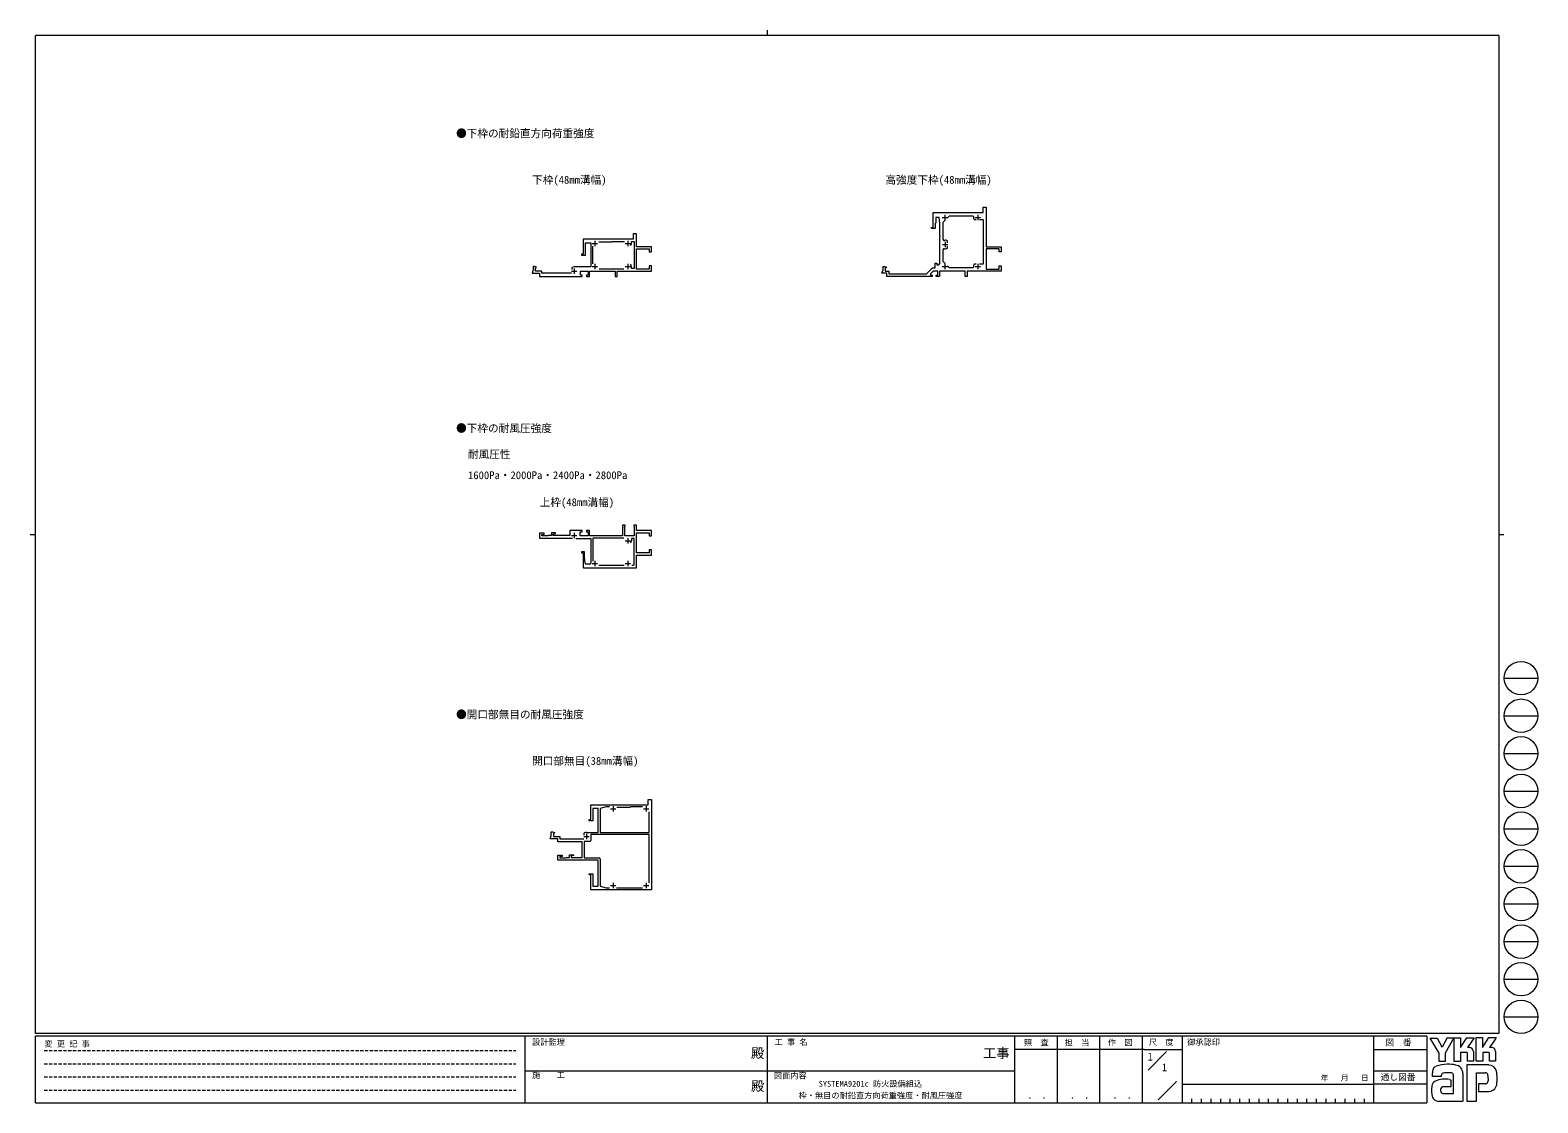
# Model space of a CAD drawing. Units: millimetres on the paper. Extents: x -283 to 283, y -202 to 202.
import ezdxf
from ezdxf.enums import TextEntityAlignment as Align

# ---------------------------------------------------------------- set-up
doc = ezdxf.new("R2010")
doc.units = ezdxf.units.MM
doc.linetypes.add('DASHED1', pattern=[1.8, 1.2, -0.6])
doc.layers.add('0-0_0', color=3, linetype='Continuous')
doc.layers.add('0-1_USER1', color=7, linetype='Continuous', lineweight=9)
doc.layers.add('0-2_YKK_ZWAK', color=7, linetype='Continuous', lineweight=9)
doc.styles.add('ＭＳ ゴシック', font='')
doc.styles.get('ＭＳ ゴシック').set_extended_font_data('MS Gothic')

msp = doc.modelspace()

# ---------------------------------------------------------------- linework, layer by layer
at = {"layer": '0-1_USER1'}
for p, q in [((59.437, 131.161), (61.437, 131.161)), ((60.437, 132.161), (60.437, 130.161)), ((71.837, 131.161), (73.837, 131.161)), ((72.837, 132.161), (72.837, 130.161)), ((73.457, 130.321), (74.837, 130.321)), ((-72.06, 121.361), (-70.06, 121.361)), ((-71.86, 113.721), (-71.86, 120.401)), ((-71.06, 122.361), (-71.06, 120.361)), ((-59.66, 121.361), (-57.66, 121.361)), ((-58.66, 122.361), (-58.66, 120.361)), ((59.637, 120.961), (61.637, 120.961)), ((60.637, 121.961), (60.637, 119.961)), ((-71.06, 113.761), (-71.06, 111.761)), ((-58.66, 113.761), (-58.66, 111.761)), ((60.437, 113.761), (60.437, 111.761)), ((72.837, 113.761), (72.837, 111.761)), ((-79.86, 110.961), (-77.86, 110.961)), ((-78.86, 111.961), (-78.86, 109.961)), ((-72.06, 112.761), (-70.06, 112.761)), ((-60.229, 111.761), (-69.49, 111.761)), ((-59.66, 112.761), (-57.66, 112.761)), ((59.437, 112.761), (61.437, 112.761)), ((71.837, 112.761), (73.837, 112.761)), ((-79.86, 11.677), (-77.86, 11.677)), ((-78.86, 12.677), (-78.86, 10.677)), ((-60.229, 10.677), (-71.86, 10.677)), ((-59.66, 9.677), (-57.66, 9.677)), ((-58.66, 10.677), (-58.66, 8.677)), ((-72.98, 0.877), (-74.3, 0.877)), ((-72.06, 1.077), (-70.06, 1.077)), ((-71.06, 2.077), (-71.06, 0.077)), ((-69.635, 0.477), (-60.084, 0.477)), ((-59.66, 1.077), (-57.66, 1.077)), ((-58.66, 2.077), (-58.66, 0.077)), ((-57.18, 0.477), (-56.58, 0.477)), ((-65.612, -90.299), (-66.82, -90.299)), ((-64.26, -90.099), (-64.26, -92.099)), ((-51.86, -90.099), (-51.86, -92.099)), ((-65.26, -91.099), (-63.26, -91.099)), ((-52.86, -91.099), (-50.86, -91.099)), ((-75.26, -101.499), (-73.26, -101.499)), ((-74.26, -100.499), (-74.26, -102.499)), ((-50.66, -118.859), (-50.66, -100.699)), ((-64.26, -118.899), (-64.26, -120.899)), ((-51.86, -118.899), (-51.86, -120.899)), ((-65.26, -119.899), (-63.26, -119.899)), ((-62.907, -120.699), (-53.212, -120.699)), ((-52.86, -119.899), (-50.86, -119.899))]:
    msp.add_line(p, q, dxfattribs=at)
for points in [[(56.037, 132.961), (74.837, 132.961), (74.837, 134.961), (76.037, 134.961), (76.037, 120.161), (81.637, 120.161), (81.637, 118.161), (80.837, 118.161), (80.837, 119.361), (76.037, 119.361), (76.037, 111.761), (80.837, 111.761), (80.837, 112.961), (81.637, 112.961), (81.637, 110.961), (68.837, 110.961), (68.837, 108.961), (68.037, 108.961), (68.037, 110.961), (58.437, 110.961), (58.437, 108.961), (57.237, 108.961), (57.237, 109.441), (57.837, 109.441), (57.837, 110.961), (56.011, 110.961), (55.037, 109.987), (55.037, 109.441), (55.637, 109.441), (55.637, 108.961), (38.637, 108.961), (38.637, 110.161), (36.786, 110.161), (37.237, 111.402), (37.237, 112.761), (37.717, 112.761), (38.471, 112.487), (38.352, 112.161), (38.037, 112.161), (38.037, 110.961)], [(38.037, 110.961), (39.437, 110.961), (39.437, 109.961), (53.597, 109.961), (55.797, 112.161), (56.837, 112.161), (56.837, 113.961), (57.437, 113.961), (57.437, 113.361), (58.157, 113.361), (58.637, 113.841), (58.637, 123.978), (58.685, 124.051), (58.685, 124.271), (58.637, 124.345), (58.637, 128.961), (58.317, 131.161), (57.037, 131.161), (57.037, 129.081), (56.991, 128.987)], [(56.837, 128.672), (56.837, 126.961), (55.437, 126.961), (55.437, 127.361), (56.037, 127.361), (56.037, 132.961)], [(61.469, 131.006), (62.225, 131.761), (71.082, 131.761), (71.277, 131.517)], [(71.439, 130.383), (71.544, 130.321), (72.217, 130.321)], [(-79.82, 110.161), (-91.06, 110.161), (-91.06, 110.961), (-93.46, 110.961), (-93.46, 112.161), (-93.144, 112.161), (-93.026, 112.487), (-93.78, 112.761), (-94.26, 112.761), (-94.26, 111.402), (-94.711, 110.161), (-91.86, 110.161), (-91.86, 108.961), (-75.86, 108.961), (-75.86, 109.441), (-76.46, 109.441), (-76.46, 110.961), (-73.66, 110.961), (-73.66, 109.441), (-74.26, 109.441), (-74.26, 108.961), (-73.06, 108.961), (-73.06, 110.961), (-63.46, 110.961), (-63.46, 108.961), (-62.66, 108.961), (-62.66, 110.961), (-49.86, 110.961), (-49.86, 112.961), (-50.66, 112.961), (-50.66, 111.761), (-55.46, 111.761), (-55.46, 119.361), (-50.66, 119.361), (-50.66, 118.161), (-49.86, 118.161), (-49.86, 120.161), (-55.46, 120.161), (-55.46, 124.961), (-56.66, 124.961)], [(-56.66, 124.961), (-56.66, 122.961), (-75.46, 122.961), (-75.46, 117.361), (-76.06, 117.361), (-76.06, 116.961), (-74.66, 116.961), (-74.66, 121.561), (-72.66, 121.561), (-72.66, 112.561), (-78.86, 112.561)], [(59.837, 122.921), (59.837, 129.373), (60.593, 130.129)], [(73.457, 130.321), (74.837, 130.321), (74.837, 113.601), (73.457, 113.601)], [(-69.635, 121.961), (-64.74, 121.961), (-64.66, 122.041), (-64.54, 122.161), (-60.012, 122.161)], [(-57.38, 121.361), (-57.38, 122.161), (-56.26, 122.161), (-56.26, 111.961), (-57.38, 111.961), (-57.38, 112.761)], [(61.477, 121.581), (61.477, 122.254), (61.415, 122.359)], [(61.415, 119.563), (61.477, 119.668), (61.477, 120.341)], [(60.593, 113.794), (59.837, 114.549), (59.837, 119.002)], [(72.217, 113.601), (71.544, 113.601), (71.439, 113.54)], [(-79.638, 112.359), (-79.7, 112.254), (-79.7, 111.581)], [(71.277, 112.406), (71.082, 112.161), (62.225, 112.161), (61.469, 112.917)], [(-75.86, 12.997), (-75.86, 13.477), (-80.46, 13.477), (-80.46, 11.677), (-86.82, 11.677), (-86.82, 12.117), (-85.94, 12.353), (-85.94, 12.677), (-87.42, 12.677), (-87.42, 11.677), (-88.58, 11.677), (-88.78, 11.477), (-91.06, 11.477), (-91.06, 12.077), (-90.18, 12.077), (-90.18, 12.557), (-91.86, 12.557), (-91.86, 10.677), (-79.52, 10.677)], [(-75.34, -0.523), (-55.46, -0.523), (-55.46, 4.277), (-49.86, 4.277), (-49.86, 6.277), (-50.66, 6.277), (-50.66, 5.077), (-55.46, 5.077), (-55.46, 12.677), (-50.66, 12.677), (-50.66, 11.477), (-49.86, 11.477), (-49.86, 13.477), (-55.46, 13.477), (-55.46, 15.477), (-56.46, 15.477), (-56.46, 15.197), (-56.34, 15.077), (-56.26, 14.997), (-56.26, 11.477), (-59.86, 11.477), (-59.86, 14.997), (-59.78, 15.077), (-59.66, 15.197), (-59.66, 15.477), (-60.66, 15.477), (-60.66, 14.86), (-60.612, 14.787), (-60.612, 14.567), (-60.66, 14.494), (-60.66, 11.477), (-73.06, 11.477), (-73.06, 13.477), (-74.26, 13.477), (-74.26, 12.997), (-73.66, 12.997), (-73.66, 11.477), (-76.58, 11.477), (-76.58, 12.997), (-75.86, 12.997)], [(-78.2, 10.477), (-72.66, 10.477), (-72.66, 1.197)], [(-60.229, 10.677), (-71.86, 10.677), (-71.86, 2.037)], [(-56.26, 0.797), (-56.26, 10.477), (-57.38, 10.477), (-57.38, 9.677)], [(-74.698, 1.234), (-74.94, 3.477), (-74.94, 5.477), (-76.06, 5.477), (-76.06, 5.077), (-75.46, 5.077), (-75.46, -0.403), (-75.34, -0.523)], [(-74.26, -99.899), (-69.86, -99.899), (-69.86, -90.899), (-71.86, -90.899), (-71.86, -95.499), (-73.26, -95.499), (-73.26, -95.099), (-72.66, -95.099), (-72.66, -89.499), (-51.06, -89.499), (-51.06, -87.499), (-49.86, -87.499), (-49.86, -121.499), (-72.66, -121.499), (-72.66, -115.899), (-73.26, -115.899), (-73.26, -115.499), (-71.86, -115.499), (-71.86, -120.099), (-69.86, -120.099), (-69.86, -110.299), (-85.06, -110.299), (-85.06, -108.419), (-83.38, -108.419), (-83.38, -108.899), (-84.26, -108.899), (-84.26, -109.499), (-81.98, -109.499), (-81.78, -109.299), (-80.62, -109.299), (-80.62, -108.299), (-79.14, -108.299), (-79.14, -108.619), (-80.02, -108.855), (-80.02, -109.299), (-75.86, -109.299), (-75.86, -103.499), (-85.06, -103.499), (-85.06, -102.299), (-87.911, -102.299)], [(-65.612, -90.299), (-66.82, -90.299), (-69.06, -90.899), (-69.06, -99.899), (-50.66, -99.899), (-50.66, -92.139)], [(-53.212, -90.299), (-57.74, -90.299), (-57.86, -90.419), (-57.94, -90.499), (-62.835, -90.499)], [(-87.911, -102.299), (-87.46, -101.059), (-87.46, -99.699), (-86.98, -99.699), (-86.226, -99.973), (-86.344, -100.299), (-86.66, -100.299), (-86.66, -101.499), (-84.26, -101.499), (-84.26, -102.299), (-75.22, -102.299)], [(-75.1, -100.879), (-75.1, -100.206), (-75.038, -100.101)], [(-50.66, -118.859), (-50.66, -100.699), (-72.66, -100.699), (-72.66, -102.899)], [(-73.06, -103.299), (-75.06, -103.299), (-75.06, -109.499), (-69.46, -109.499)], [(-69.06, -109.899), (-69.06, -120.099), (-66.82, -120.699), (-65.612, -120.699)]]:
    msp.add_lwpolyline(points, dxfattribs=at)
for centre, radius, start, end in [((72.837, 131.161), 1.6, 167.16041, 209.10992), ((57.237, 128.672), 0.4, 127.97988, 180.00004), ((-58.66, 121.361), 1.28, 321.63348, 359.99999), ((-58.66, 121.361), 1.28, 321.63348, 359.99999), ((60.237, 122.921), 0.4, 180.00003, 281.53698), ((60.237, 119.002), 0.4, 78.46302, 179.99997), ((60.637, 120.961), 1.6, 60.89007, 101.53695), ((60.637, 120.961), 1.6, 258.46305, 299.10993), ((-58.66, 112.761), 1.28, 0.00001, 38.36652), ((72.837, 112.761), 1.6, 150.89008, 192.83959), ((-78.86, 110.961), 1.6, 90, 119.10993), ((-58.66, 9.677), 1.28, 321.63348, 359.99999), ((-74.3, 1.277), 0.4, 186.14663, 269.99998), ((-72.98, 1.197), 0.32, 270.00001, 359.99999), ((-56.58, 0.797), 0.32, 270.00001, 359.99999), ((-74.26, -101.499), 1.6, 90, 119.10993), ((-73.06, -102.899), 0.4, 270.00001, 359.99999), ((-69.46, -109.899), 0.4, 0.00001, 89.99999)]:
    msp.add_arc(centre, radius, start, end, dxfattribs=at)
at = {"layer": '0-2_YKK_ZWAK'}
for p, q in [((268.637, 199.5), (-281.363, 199.5)), ((-281.363, -175.5), (-281.363, 199.5)), ((-6.353, 201.5), (-6.353, 199.5)), ((268.637, 199.5), (268.637, -175.5)), ((-283.363, 12), (-281.363, 12)), ((268.637, 12), (270.637, 12)), ((270.763, -41.94), (283.363, -41.94)), ((270.763, -56.08), (283.363, -56.08)), ((270.763, -70.22), (283.363, -70.22)), ((270.763, -84.36), (283.363, -84.36)), ((270.763, -98.5), (283.363, -98.5)), ((270.763, -112.64), (283.363, -112.64)), ((270.763, -126.78), (283.363, -126.78)), ((270.763, -140.92), (283.363, -140.92)), ((270.763, -155.06), (283.363, -155.06)), ((270.763, -169.2), (283.363, -169.2)), ((268.637, -175.5), (-281.363, -175.5)), ((241.637, -176.5), (-281.363, -176.5)), ((-281.363, -201.5), (-281.363, -176.5)), ((-97.363, -176.5), (-97.363, -201.5)), ((-6.363, -176.5), (-6.363, -201.5)), ((86.637, -176.5), (86.637, -201.5)), ((102.637, -176.5), (102.637, -201.5)), ((118.637, -176.5), (118.637, -201.5)), ((134.637, -176.5), (134.637, -201.5)), ((149.637, -176.5), (149.637, -201.5)), ((221.637, -176.5), (221.637, -201.5)), ((241.637, -176.5), (241.637, -201.5)), ((246.231, -182.785), (242.949, -177.147)), ((242.949, -177.147), (245.459, -177.147)), ((245.459, -177.147), (247.254, -180.506)), ((247.254, -180.506), (247.409, -180.622)), ((249.234, -177.07), (247.409, -180.622)), ((251.824, -177.07), (248.587, -182.804)), ((249.234, -177.07), (251.824, -177.07)), ((251.965, -185.951), (251.965, -177.089)), ((251.965, -177.089), (254.263, -177.089)), ((254.263, -180.731), (256.676, -177.051)), ((254.263, -177.089), (254.263, -180.731)), ((256.676, -177.051), (259.408, -177.051)), ((259.408, -177.051), (256.88, -180.719)), ((257.622, -180.719), (256.88, -180.719)), ((260.19, -185.874), (260.19, -177.012)), ((260.19, -177.012), (262.526, -177.012)), ((262.526, -180.72), (264.978, -177.012)), ((262.526, -177.012), (262.526, -180.72)), ((264.978, -177.012), (267.681, -177.012)), ((267.411, -177.475), (265.181, -180.661)), ((265.923, -180.661), (265.181, -180.661)), ((267.681, -177.012), (267.411, -177.475)), ((135.34, -181.5), (86.637, -181.5)), ((135.34, -181.5), (149.637, -181.5)), ((136.901, -189.169), (143.825, -182.245)), ((221.637, -181.5), (241.637, -181.5)), ((246.231, -185.97), (246.231, -182.785)), ((248.587, -185.97), (246.231, -185.97)), ((248.587, -182.804), (248.587, -185.97)), ((254.34, -185.951), (251.965, -185.951)), ((256.618, -182.63), (254.34, -182.63)), ((254.34, -182.63), (254.34, -185.951)), ((256.927, -182.746), (256.618, -182.63)), ((256.927, -185.893), (256.927, -182.746)), ((259.167, -185.893), (256.927, -185.893)), ((259.167, -182.263), (259.167, -185.893)), ((262.623, -185.874), (260.19, -185.874)), ((265.21, -185.854), (265.21, -182.727)), ((265.21, -185.818), (265.246, -185.854)), ((267.469, -185.854), (265.21, -185.854)), ((267.469, -182.263), (267.469, -185.854)), ((-97.363, -189.5), (-5.363, -189.5)), ((-5.363, -189.5), (86.637, -189.5)), ((221.637, -189.5), (241.637, -189.5)), ((250.884, -190.218), (248.243, -190.268)), ((251.656, -197.979), (251.656, -191.029)), ((255.151, -190.488), (255.151, -200.914)), ((256.657, -187.283), (256.657, -200.933)), ((264.939, -187.283), (256.657, -187.283)), ((260.248, -200.933), (260.248, -190.256)), ((260.248, -190.256), (263.569, -190.256)), ((264.618, -191.326), (264.631, -193.208)), ((140.689, -200.318), (147.491, -193.515)), ((149.637, -194.5), (221.637, -194.5)), ((241.637, -194.5), (221.637, -194.5)), ((247.641, -197.979), (251.656, -197.979)), ((250.691, -195.45), (247.838, -195.453)), ((250.189, -192.766), (250.691, -192.882)), ((250.691, -192.882), (250.691, -195.45)), ((251.347, -197.979), (251.598, -197.979)), ((251.656, -197.978), (251.657, -197.979)), ((263.646, -194.349), (261.117, -194.349)), ((261.117, -194.349), (261.117, -197.303)), ((261.117, -197.303), (264.92, -197.303)), ((264.92, -197.303), (265.692, -197.13)), ((-281.363, -201.5), (241.637, -201.5)), ((153.237, -200), (153.237, -201.5)), ((156.837, -200), (156.837, -201.5)), ((160.437, -200), (160.437, -201.5)), ((164.037, -200), (164.037, -201.5)), ((167.637, -200), (167.637, -201.5)), ((171.237, -200), (171.237, -201.5)), ((174.837, -200), (174.837, -201.5)), ((178.437, -200), (178.437, -201.5)), ((182.037, -200), (182.037, -201.5)), ((185.637, -200), (185.637, -201.5)), ((189.237, -200), (189.237, -201.5)), ((192.837, -200), (192.837, -201.5)), ((196.437, -200), (196.437, -201.5)), ((200.037, -200), (200.037, -201.5)), ((203.637, -200), (203.637, -201.5)), ((207.237, -200), (207.237, -201.5)), ((210.837, -200), (210.837, -201.5)), ((214.437, -200), (214.437, -201.5)), ((218.037, -200), (218.037, -201.5)), ((247.042, -200.972), (245.98, -200.972)), ((254.919, -200.952), (247.042, -200.972)), ((255.151, -200.914), (254.919, -200.952)), ((256.657, -200.933), (259.688, -200.933)), ((259.688, -200.933), (260.248, -200.933))]:
    msp.add_line(p, q, dxfattribs=at)
at = {"layer": '0-2_YKK_ZWAK', "linetype": 'DASHED1'}
for p, q in [((-278.078, -181.866), (-100.798, -181.866)), ((-278.078, -186.815), (-100.798, -186.815)), ((-278.078, -191.764), (-100.798, -191.764)), ((-278.078, -196.713), (-100.798, -196.713))]:
    msp.add_line(p, q, dxfattribs=at)
at = {"layer": '0-2_YKK_ZWAK'}
for points in [[(265.21, -182.727), (264.901, -182.611), (262.623, -182.611), (262.623, -185.874)], [(247.042, -191.55), (243.721, -191.55), (243.721, -190.172)]]:
    msp.add_lwpolyline(points, dxfattribs=at)
for centre in [(277.063, -41.94), (277.063, -56.08), (277.063, -70.22), (277.063, -84.36), (277.063, -98.5), (277.063, -112.64), (277.063, -126.78), (277.063, -140.92), (277.063, -155.06), (277.063, -169.2)]:
    msp.add_circle(centre, 6.3, dxfattribs=at)
for centre, radius, start, end in [((257.622, -182.263), 1.545, 0.00166, 89.99604), ((265.923, -182.206), 1.545, 0.00166, 89.99604), ((249.296, -199.644), 12.629, 89.89165, 109.30848), ((249.667, -201.831), 14.82, 78.7801, 91.46938), ((247.322, -190.19), 3.598, 158.41083, 179.71775), ((245.642, -189.397), 1.746, 109.02127, 161.51264), ((248.437, -202.11), 9.506, 79.38098, 112.05825), ((248.548, -191.505), 1.507, 138.46382, 181.71359), ((248.148, -191.479), 1.215, 85.50551, 126.78038), ((250.534, -191.324), 1.161, 14.7552, 72.44995), ((252.016, -190.426), 3.178, 40.66422, 80.31694), ((251.858, -190.418), 3.294, 358.78059, 38.76563), ((263.683, -191.128), 0.878, 16.43123, 96.91661), ((262.016, -191.648), 2.624, 4.93423, 17.03552), ((264.831, -190.386), 3.101, 14.44572, 87.08746), ((253.184, -192.348), 14.9, 350.99027, 10.67625), ((251.243, -196.782), 7.916, 168.76372, 199.80079), ((246.228, -195.734), 2.792, 121.82711, 169.08475), ((248.481, -196.734), 1.692, 171.08203, 216.71923), ((247.844, -196.485), 1.032, 90.33953, 178.03639), ((247.816, -196.904), 1.09, 230.9728, 260.75491), ((263.647, -193.417), 0.933, 269.95468, 342.90145), ((262.001, -192.958), 2.64, 343.6902, 354.75362), ((264.876, -194.175), 3.065, 285.44291, 349.90448), ((246.237, -198.245), 2.731, 207.31435, 263.59464)]:
    msp.add_arc(centre, radius, start, end, dxfattribs=at)

# ---------------------------------------------------------------- texts
at = {"layer": '0-0_0', "style": 'ＭＳ ゴシック'}
for s, height, p in [('●下枠の耐鉛直方向荷重強度', 2.933, (-123.26, 160.359)), ('下枠(48mm溝幅)', 2.933, (-94.691, 142.928)), ('高強度下枠(48mm溝幅)', 2.933, (38.111, 142.928)), ('●下枠の耐風圧強度', 2.933, (-123.26, 49.594)), ('耐風圧性', 2.933, (-118.786, 39.831)), ('1600Pa・2000Pa・2400Pa・2800Pa', 2.933, (-118.786, 31.946)), ('上枠(48mm溝幅)', 2.933, (-91.838, 21.792)), ('●開口部無目の耐風圧強度', 2.933, (-123.26, -57.954)), ('開口部無目(38mm溝幅)', 2.933, (-94.691, -75.385)), ('1', 2.933, (136.637, -186.5)), ('1', 2.933, (142.018, -190.5)), ('枠・無目の耐鉛直方向荷重強度・耐風圧強度', 2.199, (5.492, -200.518)), ('SYSTEMA9201c 防火設備組込', 2.199, (13.035, -196.107))]:
    msp.add_text(s, height=height, dxfattribs=at).set_placement(p, align=Align.BOTTOM_LEFT)
at = {"layer": '0-2_YKK_ZWAK', "style": 'ＭＳ ゴシック'}
for s, height, p in [('変 更 記 事', 2.199, (-277.996, -181.105)), ('設計監理', 2.199, (-94.671, -180.452)), ('殿', 3.666, (-12.421, -185.755)), ('工 事 名', 2.199, (-3.497, -180.452)), ('工事', 3.666, (74.802, -185.755)), ('照  査', 2.199, (90.201, -180.629)), ('担  当', 2.199, (105.462, -180.629)), ('作  図', 2.199, (121.723, -180.616)), ('尺  度', 2.199, (137.146, -180.455)), ('御承認印', 2.199, (151.542, -180.452)), ('図\u3000番', 2.346, (226.064, -180.687)), ('施\u3000\u3000工', 2.199, (-94.671, -192.825)), ('図面内容', 2.199, (-3.779, -193.035)), ('年   月   日', 2.073, (201.763, -193.764)), ('通し図番', 2.346, (224.265, -193.703)), ('殿', 3.666, (-12.421, -198.127)), (' ． ．', 2.566, (89.819, -200.747)), (' ． ．', 2.566, (105.819, -200.747)), (' ． ．', 2.566, (121.819, -200.747))]:
    msp.add_text(s, height=height, dxfattribs=at).set_placement(p, align=Align.BOTTOM_LEFT)

doc.saveas('drawing.dxf')
